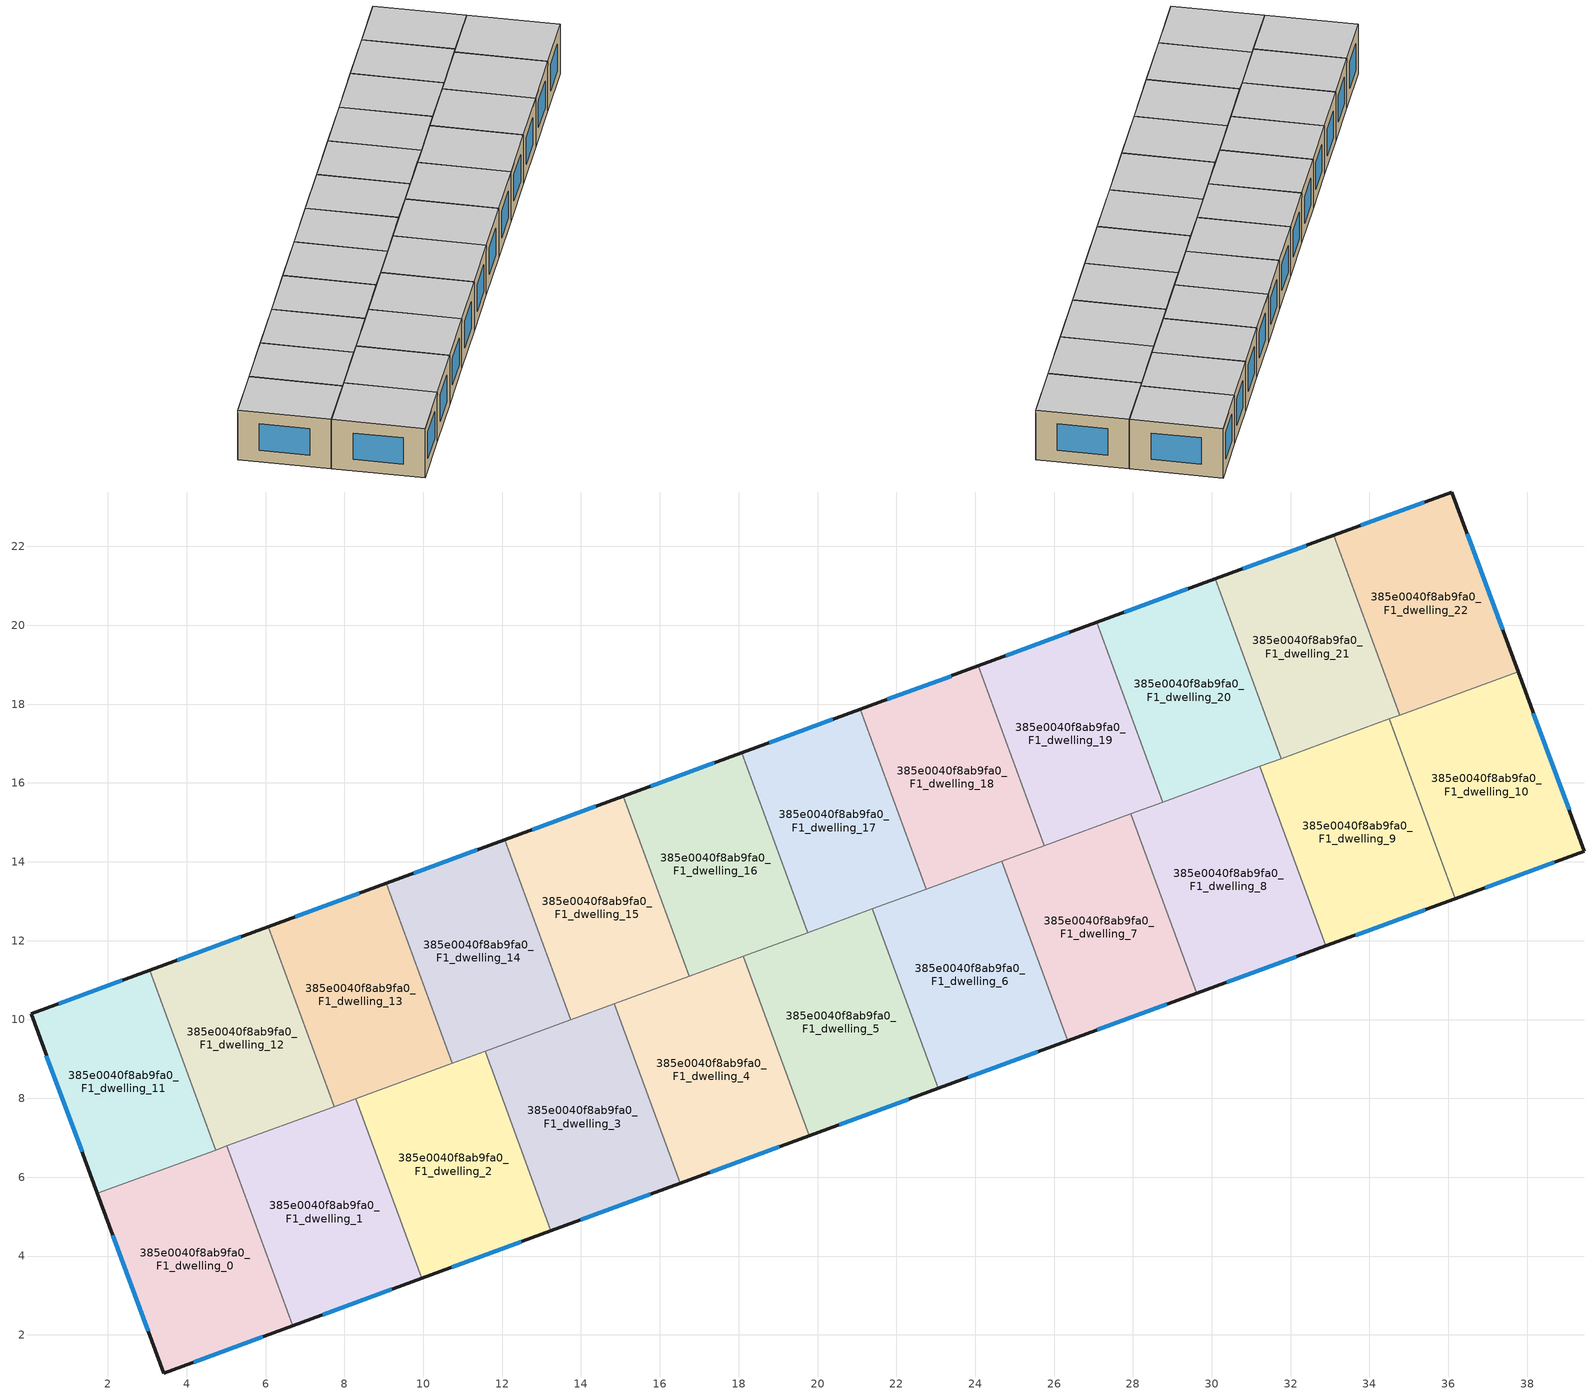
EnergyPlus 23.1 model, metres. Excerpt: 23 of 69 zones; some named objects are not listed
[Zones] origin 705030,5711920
385e0040f8ab9fa0_F1_dwelling_0
 floor to 385e0040f8ab9fa0_F0_dwelling_0 (EU_floor_Construction): 5.01,6.79 6.69,2.24 3.42,1.03 1.73,5.59 z3
 wall outside (EU_wall_Construction): 1.73,5.59 3.42,1.03 6.69,2.24 z3:6
 wall to 385e0040f8ab9fa0_F1_dwelling_1 (EU_wall_Construction): 6.69,2.24 5.01,6.79 z3:6
 wall to 385e0040f8ab9fa0_F1_dwelling_11 (EU_wall_Construction): 4.73,6.69 1.73,5.59 z3:6
 wall to 385e0040f8ab9fa0_F1_dwelling_12 (EU_wall_Construction): 5.01,6.79 4.73,6.69 z3:6
 window (EU_Window_Construction): 4.17,1.31 5.93,1.96 / 2.12,4.53 3.03,2.09 z3.69:5.31
 ceiling to 385e0040f8ab9fa0_F2_dwelling_0 (EU_floor_Construction): 6.69,2.24 5.01,6.79 1.73,5.59 3.42,1.03 z6
385e0040f8ab9fa0_F1_dwelling_1
 floor to 385e0040f8ab9fa0_F0_dwelling_1 (EU_floor_Construction): 8.29,8 9.96,3.44 6.69,2.24 5.01,6.79 z3
 wall outside (EU_wall_Construction): 6.69,2.24 9.96,3.44 z3:6
 wall to 385e0040f8ab9fa0_F1_dwelling_2 (EU_wall_Construction): 9.96,3.44 8.29,8 z3:6
 wall to 385e0040f8ab9fa0_F1_dwelling_12 (EU_wall_Construction): 7.74,7.79 5.01,6.79 z3:6
 wall to 385e0040f8ab9fa0_F1_dwelling_13 (EU_wall_Construction): 8.29,8 7.74,7.79 z3:6
 window (EU_Window_Construction): 7.45,2.51 9.2,3.16 z3.69:5.31
 ceiling to 385e0040f8ab9fa0_F2_dwelling_1 (EU_floor_Construction): 9.96,3.44 8.29,8 5.01,6.79 6.69,2.24 z6
385e0040f8ab9fa0_F1_dwelling_10
 floor to 385e0040f8ab9fa0_F0_dwelling_10 (EU_floor_Construction): 37.77,18.83 39.45,14.27 36.17,13.07 34.5,17.62 z3
 wall outside (EU_wall_Construction): 36.17,13.07 39.45,14.27 37.77,18.83 z3:6
 wall to 385e0040f8ab9fa0_F1_dwelling_9 (EU_wall_Construction): 34.5,17.62 36.17,13.07 z3:6
 wall to 385e0040f8ab9fa0_F1_dwelling_22 (EU_wall_Construction): 37.77,18.83 34.76,17.72 z3:6
 wall to 385e0040f8ab9fa0_F1_dwelling_21 (EU_wall_Construction): 34.76,17.72 34.5,17.62 z3:6
 window (EU_Window_Construction): 39.06,15.33 38.16,17.77 / 36.93,13.35 38.69,13.99 z3.69:5.31
 ceiling to 385e0040f8ab9fa0_F2_dwelling_10 (EU_floor_Construction): 39.45,14.27 37.77,18.83 34.5,17.62 36.17,13.07 z6
385e0040f8ab9fa0_F1_dwelling_11
 floor to 385e0040f8ab9fa0_F0_dwelling_11 (EU_floor_Construction): 3.06,11.25 4.73,6.69 1.73,5.59 0.05,10.14 z3
 wall outside (EU_wall_Construction): 3.06,11.25 0.05,10.14 1.73,5.59 z3:6
 wall to 385e0040f8ab9fa0_F1_dwelling_12 (EU_wall_Construction): 4.73,6.69 3.06,11.25 z3:6
 window (EU_Window_Construction): 0.44,9.09 1.34,6.64 / 2.36,10.99 0.75,10.4 z3.69:5.31
 ceiling to 385e0040f8ab9fa0_F2_dwelling_11 (EU_floor_Construction): 4.73,6.69 3.06,11.25 0.05,10.14 1.73,5.59 z6
385e0040f8ab9fa0_F1_dwelling_12
 floor to 385e0040f8ab9fa0_F0_dwelling_12 (EU_floor_Construction): 6.06,12.35 7.74,7.79 4.73,6.69 3.06,11.25 z3
 wall outside (EU_wall_Construction): 6.06,12.35 3.06,11.25 z3:6
 wall to 385e0040f8ab9fa0_F1_dwelling_13 (EU_wall_Construction): 7.74,7.79 6.06,12.35 z3:6
 window (EU_Window_Construction): 5.37,12.09 3.75,11.5 z3.69:5.31
 ceiling to 385e0040f8ab9fa0_F2_dwelling_12 (EU_floor_Construction): 7.74,7.79 6.06,12.35 3.06,11.25 4.73,6.69 z6
385e0040f8ab9fa0_F1_dwelling_13
 floor to 385e0040f8ab9fa0_F0_dwelling_13 (EU_floor_Construction): 9.07,13.45 10.74,8.9 7.74,7.79 6.06,12.35 z3
 wall outside (EU_wall_Construction): 9.07,13.45 6.06,12.35 z3:6
 wall to 385e0040f8ab9fa0_F1_dwelling_14 (EU_wall_Construction): 10.74,8.9 9.07,13.45 z3:6
 wall to 385e0040f8ab9fa0_F1_dwelling_2 (EU_wall_Construction): 8.29,8 10.74,8.9 z3:6
 window (EU_Window_Construction): 8.37,13.2 6.76,12.6 z3.69:5.31
 ceiling to 385e0040f8ab9fa0_F2_dwelling_13 (EU_floor_Construction): 10.74,8.9 9.07,13.45 6.06,12.35 7.74,7.79 z6
385e0040f8ab9fa0_F1_dwelling_14
 floor to 385e0040f8ab9fa0_F0_dwelling_14 (EU_floor_Construction): 12.07,14.55 13.74,10 10.74,8.9 9.07,13.45 z3
 wall outside (EU_wall_Construction): 12.07,14.55 9.07,13.45 z3:6
 wall to 385e0040f8ab9fa0_F1_dwelling_15 (EU_wall_Construction): 13.74,10 12.07,14.55 z3:6
 wall to 385e0040f8ab9fa0_F1_dwelling_3 (EU_wall_Construction): 11.57,9.2 13.74,10 z3:6
 wall to 385e0040f8ab9fa0_F1_dwelling_2 (EU_wall_Construction): 10.74,8.9 11.57,9.2 z3:6
 window (EU_Window_Construction): 11.37,14.3 9.76,13.71 z3.69:5.31
 ceiling to 385e0040f8ab9fa0_F2_dwelling_14 (EU_floor_Construction): 13.74,10 12.07,14.55 9.07,13.45 10.74,8.9 z6
385e0040f8ab9fa0_F1_dwelling_15
 floor to 385e0040f8ab9fa0_F0_dwelling_15 (EU_floor_Construction): 15.07,15.66 16.74,11.1 13.74,10 12.07,14.55 z3
 wall outside (EU_wall_Construction): 15.07,15.66 12.07,14.55 z3:6
 wall to 385e0040f8ab9fa0_F1_dwelling_16 (EU_wall_Construction): 16.74,11.1 15.07,15.66 z3:6
 wall to 385e0040f8ab9fa0_F1_dwelling_4 (EU_wall_Construction): 14.84,10.4 16.74,11.1 z3:6
 wall to 385e0040f8ab9fa0_F1_dwelling_3 (EU_wall_Construction): 13.74,10 14.84,10.4 z3:6
 window (EU_Window_Construction): 14.38,15.4 12.76,14.81 z3.69:5.31
 ceiling to 385e0040f8ab9fa0_F2_dwelling_15 (EU_floor_Construction): 16.74,11.1 15.07,15.66 12.07,14.55 13.74,10 z6
385e0040f8ab9fa0_F1_dwelling_16
 floor to 385e0040f8ab9fa0_F0_dwelling_16 (EU_floor_Construction): 18.07,16.76 19.75,12.21 16.74,11.1 15.07,15.66 z3
 wall outside (EU_wall_Construction): 18.07,16.76 15.07,15.66 z3:6
 wall to 385e0040f8ab9fa0_F1_dwelling_17 (EU_wall_Construction): 19.75,12.21 18.07,16.76 z3:6
 wall to 385e0040f8ab9fa0_F1_dwelling_5 (EU_wall_Construction): 18.12,11.61 19.75,12.21 z3:6
 wall to 385e0040f8ab9fa0_F1_dwelling_4 (EU_wall_Construction): 16.75,11.1 18.12,11.61 z3:6
 window (EU_Window_Construction): 17.38,16.51 15.77,15.91 z3.69:5.31
 ceiling to 385e0040f8ab9fa0_F2_dwelling_16 (EU_floor_Construction): 19.75,12.21 18.07,16.76 15.07,15.66 16.74,11.1 z6
385e0040f8ab9fa0_F1_dwelling_17
 floor to 385e0040f8ab9fa0_F0_dwelling_17 (EU_floor_Construction): 21.08,17.87 22.75,13.31 19.75,12.21 18.07,16.76 z3
 wall outside (EU_wall_Construction): 21.08,17.87 18.07,16.76 z3:6
 wall to 385e0040f8ab9fa0_F1_dwelling_18 (EU_wall_Construction): 22.75,13.31 21.08,17.87 z3:6
 wall to 385e0040f8ab9fa0_F1_dwelling_6 (EU_wall_Construction): 21.39,12.81 22.75,13.31 z3:6
 wall to 385e0040f8ab9fa0_F1_dwelling_5 (EU_wall_Construction): 19.75,12.21 21.39,12.81 z3:6
 window (EU_Window_Construction): 20.38,17.61 18.77,17.02 z3.69:5.31
 ceiling to 385e0040f8ab9fa0_F2_dwelling_17 (EU_floor_Construction): 22.75,13.31 21.08,17.87 18.07,16.76 19.75,12.21 z6
385e0040f8ab9fa0_F1_dwelling_18
 floor to 385e0040f8ab9fa0_F0_dwelling_18 (EU_floor_Construction): 24.08,18.97 25.76,14.41 22.75,13.31 21.08,17.87 z3
 wall outside (EU_wall_Construction): 24.08,18.97 21.08,17.87 z3:6
 wall to 385e0040f8ab9fa0_F1_dwelling_19 (EU_wall_Construction): 25.76,14.41 24.08,18.97 z3:6
 wall to 385e0040f8ab9fa0_F1_dwelling_7 (EU_wall_Construction): 24.67,14.01 25.76,14.41 z3:6
 wall to 385e0040f8ab9fa0_F1_dwelling_6 (EU_wall_Construction): 22.75,13.31 24.67,14.01 z3:6
 window (EU_Window_Construction): 23.39,18.71 21.77,18.12 z3.69:5.31
 ceiling to 385e0040f8ab9fa0_F2_dwelling_18 (EU_floor_Construction): 25.76,14.41 24.08,18.97 21.08,17.87 22.75,13.31 z6
385e0040f8ab9fa0_F1_dwelling_19
 floor to 385e0040f8ab9fa0_F0_dwelling_19 (EU_floor_Construction): 27.08,20.07 28.76,15.51 25.76,14.41 24.08,18.97 z3
 wall outside (EU_wall_Construction): 27.08,20.07 24.08,18.97 z3:6
 wall to 385e0040f8ab9fa0_F1_dwelling_20 (EU_wall_Construction): 28.76,15.51 27.08,20.07 z3:6
 wall to 385e0040f8ab9fa0_F1_dwelling_8 (EU_wall_Construction): 27.95,15.22 28.76,15.51 z3:6
 wall to 385e0040f8ab9fa0_F1_dwelling_7 (EU_wall_Construction): 25.75,14.41 27.95,15.22 z3:6
 window (EU_Window_Construction): 26.39,19.82 24.78,19.22 z3.69:5.31
 ceiling to 385e0040f8ab9fa0_F2_dwelling_19 (EU_floor_Construction): 28.76,15.51 27.08,20.07 24.08,18.97 25.76,14.41 z6
385e0040f8ab9fa0_F1_dwelling_2
 floor to 385e0040f8ab9fa0_F0_dwelling_2 (EU_floor_Construction): 11.57,9.2 13.24,4.64 9.96,3.44 8.29,8 z3
 wall outside (EU_wall_Construction): 9.96,3.44 13.24,4.64 z3:6
 wall to 385e0040f8ab9fa0_F1_dwelling_3 (EU_wall_Construction): 13.24,4.64 11.57,9.2 z3:6
 window (EU_Window_Construction): 10.72,3.72 12.48,4.36 z3.69:5.31
 ceiling to 385e0040f8ab9fa0_F2_dwelling_2 (EU_floor_Construction): 13.24,4.64 11.57,9.2 8.29,8 9.96,3.44 z6
385e0040f8ab9fa0_F1_dwelling_20
 floor to 385e0040f8ab9fa0_F0_dwelling_20 (EU_floor_Construction): 30.09,21.17 31.76,16.62 28.76,15.51 27.08,20.07 z3
 wall outside (EU_wall_Construction): 30.09,21.17 27.08,20.07 z3:6
 wall to 385e0040f8ab9fa0_F1_dwelling_21 (EU_wall_Construction): 31.76,16.62 30.09,21.17 z3:6
 wall to 385e0040f8ab9fa0_F1_dwelling_9 (EU_wall_Construction): 31.22,16.42 31.76,16.62 z3:6
 wall to 385e0040f8ab9fa0_F1_dwelling_8 (EU_wall_Construction): 28.76,15.52 31.22,16.42 z3:6
 window (EU_Window_Construction): 29.39,20.92 27.78,20.33 z3.69:5.31
 ceiling to 385e0040f8ab9fa0_F2_dwelling_20 (EU_floor_Construction): 31.76,16.62 30.09,21.17 27.08,20.07 28.76,15.51 z6
385e0040f8ab9fa0_F1_dwelling_21
 floor to 385e0040f8ab9fa0_F0_dwelling_21 (EU_floor_Construction): 33.09,22.28 34.76,17.72 31.76,16.62 30.09,21.17 z3
 wall outside (EU_wall_Construction): 33.09,22.28 30.09,21.17 z3:6
 wall to 385e0040f8ab9fa0_F1_dwelling_22 (EU_wall_Construction): 34.76,17.72 33.09,22.28 z3:6
 wall to 385e0040f8ab9fa0_F1_dwelling_9 (EU_wall_Construction): 31.76,16.62 34.5,17.62 z3:6
 window (EU_Window_Construction): 32.39,22.02 30.78,21.43 z3.69:5.31
 ceiling to 385e0040f8ab9fa0_F2_dwelling_21 (EU_floor_Construction): 34.76,17.72 33.09,22.28 30.09,21.17 31.76,16.62 z6
385e0040f8ab9fa0_F1_dwelling_22
 floor to 385e0040f8ab9fa0_F0_dwelling_22 (EU_floor_Construction): 36.09,23.38 37.77,18.83 34.76,17.72 33.09,22.28 z3
 wall outside (EU_wall_Construction): 37.77,18.83 36.09,23.38 33.09,22.28 z3:6
 window (EU_Window_Construction): 37.38,19.88 36.48,22.33 / 35.39,23.12 33.78,22.53 z3.69:5.31
 ceiling to 385e0040f8ab9fa0_F2_dwelling_22 (EU_floor_Construction): 37.77,18.83 36.09,23.38 33.09,22.28 34.76,17.72 z6
385e0040f8ab9fa0_F1_dwelling_3
 floor to 385e0040f8ab9fa0_F0_dwelling_3 (EU_floor_Construction): 14.84,10.4 16.52,5.85 13.24,4.64 11.57,9.2 z3
 wall outside (EU_wall_Construction): 13.24,4.64 16.52,5.85 z3:6
 wall to 385e0040f8ab9fa0_F1_dwelling_4 (EU_wall_Construction): 16.52,5.85 14.84,10.4 z3:6
 window (EU_Window_Construction): 14,4.92 15.76,5.57 z3.69:5.31
 ceiling to 385e0040f8ab9fa0_F2_dwelling_3 (EU_floor_Construction): 16.52,5.85 14.84,10.4 11.57,9.2 13.24,4.64 z6
385e0040f8ab9fa0_F1_dwelling_4
 floor to 385e0040f8ab9fa0_F0_dwelling_4 (EU_floor_Construction): 18.12,11.61 19.79,7.05 16.52,5.85 14.84,10.4 z3
 wall outside (EU_wall_Construction): 16.52,5.85 19.79,7.05 z3:6
 wall to 385e0040f8ab9fa0_F1_dwelling_5 (EU_wall_Construction): 19.79,7.05 18.12,11.61 z3:6
 window (EU_Window_Construction): 17.27,6.13 19.03,6.77 z3.69:5.31
 ceiling to 385e0040f8ab9fa0_F2_dwelling_4 (EU_floor_Construction): 19.79,7.05 18.12,11.61 14.84,10.4 16.52,5.85 z6
385e0040f8ab9fa0_F1_dwelling_5
 floor to 385e0040f8ab9fa0_F0_dwelling_5 (EU_floor_Construction): 21.39,12.81 23.07,8.25 19.79,7.05 18.12,11.61 z3
 wall outside (EU_wall_Construction): 19.79,7.05 23.07,8.25 z3:6
 wall to 385e0040f8ab9fa0_F1_dwelling_6 (EU_wall_Construction): 23.07,8.25 21.39,12.81 z3:6
 window (EU_Window_Construction): 20.55,7.33 22.31,7.98 z3.69:5.31
 ceiling to 385e0040f8ab9fa0_F2_dwelling_5 (EU_floor_Construction): 23.07,8.25 21.39,12.81 18.12,11.61 19.79,7.05 z6
385e0040f8ab9fa0_F1_dwelling_6
 floor to 385e0040f8ab9fa0_F0_dwelling_6 (EU_floor_Construction): 24.67,14.01 26.34,9.46 23.07,8.25 21.39,12.81 z3
 wall outside (EU_wall_Construction): 23.07,8.25 26.34,9.46 z3:6
 wall to 385e0040f8ab9fa0_F1_dwelling_7 (EU_wall_Construction): 26.34,9.46 24.67,14.01 z3:6
 window (EU_Window_Construction): 23.83,8.53 25.58,9.18 z3.69:5.31
 ceiling to 385e0040f8ab9fa0_F2_dwelling_6 (EU_floor_Construction): 26.34,9.46 24.67,14.01 21.39,12.81 23.07,8.25 z6
385e0040f8ab9fa0_F1_dwelling_7
 floor to 385e0040f8ab9fa0_F0_dwelling_7 (EU_floor_Construction): 27.95,15.22 29.62,10.66 26.34,9.46 24.67,14.01 z3
 wall outside (EU_wall_Construction): 26.34,9.46 29.62,10.66 z3:6
 wall to 385e0040f8ab9fa0_F1_dwelling_8 (EU_wall_Construction): 29.62,10.66 27.95,15.22 z3:6
 window (EU_Window_Construction): 27.1,9.74 28.86,10.38 z3.69:5.31
 ceiling to 385e0040f8ab9fa0_F2_dwelling_7 (EU_floor_Construction): 29.62,10.66 27.95,15.22 24.67,14.01 26.34,9.46 z6
385e0040f8ab9fa0_F1_dwelling_8
 floor to 385e0040f8ab9fa0_F0_dwelling_8 (EU_floor_Construction): 31.22,16.42 32.9,11.87 29.62,10.66 27.95,15.22 z3
 wall outside (EU_wall_Construction): 29.62,10.66 32.9,11.87 z3:6
 wall to 385e0040f8ab9fa0_F1_dwelling_9 (EU_wall_Construction): 32.9,11.87 31.22,16.42 z3:6
 window (EU_Window_Construction): 30.38,10.94 32.14,11.59 z3.69:5.31
 ceiling to 385e0040f8ab9fa0_F2_dwelling_8 (EU_floor_Construction): 32.9,11.87 31.22,16.42 27.95,15.22 29.62,10.66 z6
385e0040f8ab9fa0_F1_dwelling_9
 floor to 385e0040f8ab9fa0_F0_dwelling_9 (EU_floor_Construction): 34.5,17.62 36.17,13.07 32.9,11.87 31.22,16.42 z3
 wall outside (EU_wall_Construction): 32.9,11.87 36.17,13.07 z3:6
 window (EU_Window_Construction): 33.65,12.14 35.41,12.79 z3.69:5.31
 ceiling to 385e0040f8ab9fa0_F2_dwelling_9 (EU_floor_Construction): 36.17,13.07 34.5,17.62 31.22,16.42 32.9,11.87 z6
[Building]
EU S2 Campaign: North Axis=0; Terrain=City; Solar Distribution=FullExterior
[Site:Location]
London: Latitude=51.5; Longitude=-0.5; Time Zone=0; Elevation=25
[SizingPeriod:WeatherFileDays]
AnnualSizingPeriod: Begin Month=1; Begin Day of Month=1; End Month=12; End Day of Month=31; Day of Week for Start Day=Monday; Use Weather File Daylight Saving Period=No; Use Weather File Rain and Snow Indicators=No
[MATERIAL]
EU_InternalMass_Material: Roughness=MediumRough; Thickness=0.1; Conductivity=1; Density=1800; Specific Heat=900; Thermal Absorptance=0.9; Solar Absorptance=0.7; Visible Absorptance=0.7
[MATERIAL:NOMASS] Roughness=MediumRough; Thermal Absorptance=0.9; Solar Absorptance=0.7; Visible Absorptance=0.7
Name | Thermal Resistance
EU_wall_NoMass | 0.635353
EU_floor_NoMass | 1.96382
[WINDOWMATERIAL:SIMPLEGLAZINGSYSTEM]
EU_Window_SimpleGlazing: UFactor=2.96269; Solar Heat Gain Coefficient=0.76; Visible Transmittance=0.76
[CONSTRUCTION]
EU_wall_Construction: EU_wall_NoMass
EU_floor_Construction: EU_floor_NoMass
EU_InternalMass_Construction: EU_InternalMass_Material
EU_Window_Construction: EU_Window_SimpleGlazing
[ZONE] Type=1; Multiplier=1; Ceiling Height=autocalculate; Floor Area=autocalculate; Part of Total Floor Area=Yes
Name | Volume
385e0040f8ab9fa0_F1_dwelling_0 | 50.825
385e0040f8ab9fa0_F1_dwelling_1; 385e0040f8ab9fa0_F1_dwelling_2 | 50.8147
385e0040f8ab9fa0_F1_dwelling_10 | 50.8242
385e0040f8ab9fa0_F1_dwelling_11 | 46.5872
385e0040f8ab9fa0_F1_dwelling_12 | 46.6047
385e0040f8ab9fa0_F1_dwelling_13 | 46.5842
385e0040f8ab9fa0_F1_dwelling_14; 385e0040f8ab9fa0_F1_dwelling_18 | 46.585
385e0040f8ab9fa0_F1_dwelling_15; 385e0040f8ab9fa0_F1_dwelling_19 | 46.5769
385e0040f8ab9fa0_F1_dwelling_16; 385e0040f8ab9fa0_F1_dwelling_20 | 46.59375
385e0040f8ab9fa0_F1_dwelling_17 | 46.604
385e0040f8ab9fa0_F1_dwelling_21 | 46.6055
385e0040f8ab9fa0_F1_dwelling_22 | 46.5806
385e0040f8ab9fa0_F1_dwelling_3 | 50.8279
385e0040f8ab9fa0_F1_dwelling_4 | 50.8096
385e0040f8ab9fa0_F1_dwelling_5 | 50.8293
385e0040f8ab9fa0_F1_dwelling_6; 385e0040f8ab9fa0_F1_dwelling_9 | 50.8044
385e0040f8ab9fa0_F1_dwelling_7 | 50.8271
385e0040f8ab9fa0_F1_dwelling_8 | 50.8286
[INTERNALMASS] Construction=EU_InternalMass_Construction
Name | Zone or ZoneList | Surface Area
385e0040f8ab9fa0_F1_dwelling_0_EU_InternalMass | 385e0040f8ab9fa0_F1_dwelling_0 | 16.9417
385e0040f8ab9fa0_F1_dwelling_1_EU_InternalMass | 385e0040f8ab9fa0_F1_dwelling_1 | 16.9381
385e0040f8ab9fa0_F1_dwelling_2_EU_InternalMass | 385e0040f8ab9fa0_F1_dwelling_2 | 16.9381
385e0040f8ab9fa0_F1_dwelling_3_EU_InternalMass | 385e0040f8ab9fa0_F1_dwelling_3 | 16.9426
385e0040f8ab9fa0_F1_dwelling_4_EU_InternalMass | 385e0040f8ab9fa0_F1_dwelling_4 | 16.9364
385e0040f8ab9fa0_F1_dwelling_5_EU_InternalMass | 385e0040f8ab9fa0_F1_dwelling_5 | 16.9426
385e0040f8ab9fa0_F1_dwelling_6_EU_InternalMass | 385e0040f8ab9fa0_F1_dwelling_6 | 16.9347
385e0040f8ab9fa0_F1_dwelling_7_EU_InternalMass | 385e0040f8ab9fa0_F1_dwelling_7 | 16.9426
385e0040f8ab9fa0_F1_dwelling_8_EU_InternalMass | 385e0040f8ab9fa0_F1_dwelling_8 | 16.9426
385e0040f8ab9fa0_F1_dwelling_9_EU_InternalMass | 385e0040f8ab9fa0_F1_dwelling_9 | 16.9347
385e0040f8ab9fa0_F1_dwelling_10_EU_InternalMass | 385e0040f8ab9fa0_F1_dwelling_10 | 16.9417
385e0040f8ab9fa0_F1_dwelling_11_EU_InternalMass | 385e0040f8ab9fa0_F1_dwelling_11 | 15.529
385e0040f8ab9fa0_F1_dwelling_12_EU_InternalMass | 385e0040f8ab9fa0_F1_dwelling_12 | 15.535
385e0040f8ab9fa0_F1_dwelling_13_EU_InternalMass | 385e0040f8ab9fa0_F1_dwelling_13 | 15.5281
385e0040f8ab9fa0_F1_dwelling_14_EU_InternalMass | 385e0040f8ab9fa0_F1_dwelling_14 | 15.5281
385e0040f8ab9fa0_F1_dwelling_15_EU_InternalMass | 385e0040f8ab9fa0_F1_dwelling_15 | 15.5259
385e0040f8ab9fa0_F1_dwelling_16_EU_InternalMass | 385e0040f8ab9fa0_F1_dwelling_16 | 15.5311
385e0040f8ab9fa0_F1_dwelling_17_EU_InternalMass | 385e0040f8ab9fa0_F1_dwelling_17 | 15.535
385e0040f8ab9fa0_F1_dwelling_18_EU_InternalMass | 385e0040f8ab9fa0_F1_dwelling_18 | 15.5281
385e0040f8ab9fa0_F1_dwelling_19_EU_InternalMass | 385e0040f8ab9fa0_F1_dwelling_19 | 15.5259
385e0040f8ab9fa0_F1_dwelling_20_EU_InternalMass | 385e0040f8ab9fa0_F1_dwelling_20 | 15.5311
385e0040f8ab9fa0_F1_dwelling_21_EU_InternalMass | 385e0040f8ab9fa0_F1_dwelling_21 | 15.535
385e0040f8ab9fa0_F1_dwelling_22_EU_InternalMass | 385e0040f8ab9fa0_F1_dwelling_22 | 15.5267
[OTHEREQUIPMENT] Fuel Type=Electricity; Design Level Calculation Method=Watts/Area; Power per Zone Floor Area=1; Fraction Latent=0; Fraction Radiant=0; Fraction Lost=0; Carbon Dioxide Generation Rate=0; EndUse Subcategory=EU_Step8_InternalGains
Name | Zone or ZoneList or Space or SpaceList | Schedule
EU_Step8_InternalGain_385e0040f8ab9fa0_F1_dwelling_0_f000 | 385e0040f8ab9fa0_F1_dwelling_0 | EU_Step8_GainSchedule_385e0040f8ab9fa0_F1_dwelling_0_f000
EU_Step8_InternalGain_385e0040f8ab9fa0_F1_dwelling_1_f000 | 385e0040f8ab9fa0_F1_dwelling_1 | EU_Step8_GainSchedule_385e0040f8ab9fa0_F1_dwelling_1_f000
EU_Step8_InternalGain_385e0040f8ab9fa0_F1_dwelling_2_f000 | 385e0040f8ab9fa0_F1_dwelling_2 | EU_Step8_GainSchedule_385e0040f8ab9fa0_F1_dwelling_2_f000
EU_Step8_InternalGain_385e0040f8ab9fa0_F1_dwelling_3_f000 | 385e0040f8ab9fa0_F1_dwelling_3 | EU_Step8_GainSchedule_385e0040f8ab9fa0_F1_dwelling_3_f000
EU_Step8_InternalGain_385e0040f8ab9fa0_F1_dwelling_4_f000 | 385e0040f8ab9fa0_F1_dwelling_4 | EU_Step8_GainSchedule_385e0040f8ab9fa0_F1_dwelling_4_f000
EU_Step8_InternalGain_385e0040f8ab9fa0_F1_dwelling_5_f000 | 385e0040f8ab9fa0_F1_dwelling_5 | EU_Step8_GainSchedule_385e0040f8ab9fa0_F1_dwelling_5_f000
EU_Step8_InternalGain_385e0040f8ab9fa0_F1_dwelling_6_f000 | 385e0040f8ab9fa0_F1_dwelling_6 | EU_Step8_GainSchedule_385e0040f8ab9fa0_F1_dwelling_6_f000
EU_Step8_InternalGain_385e0040f8ab9fa0_F1_dwelling_7_f000 | 385e0040f8ab9fa0_F1_dwelling_7 | EU_Step8_GainSchedule_385e0040f8ab9fa0_F1_dwelling_7_f000
EU_Step8_InternalGain_385e0040f8ab9fa0_F1_dwelling_8_f000 | 385e0040f8ab9fa0_F1_dwelling_8 | EU_Step8_GainSchedule_385e0040f8ab9fa0_F1_dwelling_8_f000
EU_Step8_InternalGain_385e0040f8ab9fa0_F1_dwelling_9_f000 | 385e0040f8ab9fa0_F1_dwelling_9 | EU_Step8_GainSchedule_385e0040f8ab9fa0_F1_dwelling_9_f000
EU_Step8_InternalGain_385e0040f8ab9fa0_F1_dwelling_10_f000 | 385e0040f8ab9fa0_F1_dwelling_10 | EU_Step8_GainSchedule_385e0040f8ab9fa0_F1_dwelling_10_f000
EU_Step8_InternalGain_385e0040f8ab9fa0_F1_dwelling_11_f000 | 385e0040f8ab9fa0_F1_dwelling_11 | EU_Step8_GainSchedule_385e0040f8ab9fa0_F1_dwelling_11_f000
EU_Step8_InternalGain_385e0040f8ab9fa0_F1_dwelling_12_f000 | 385e0040f8ab9fa0_F1_dwelling_12 | EU_Step8_GainSchedule_385e0040f8ab9fa0_F1_dwelling_12_f000
EU_Step8_InternalGain_385e0040f8ab9fa0_F1_dwelling_13_f000 | 385e0040f8ab9fa0_F1_dwelling_13 | EU_Step8_GainSchedule_385e0040f8ab9fa0_F1_dwelling_13_f000
EU_Step8_InternalGain_385e0040f8ab9fa0_F1_dwelling_14_f000 | 385e0040f8ab9fa0_F1_dwelling_14 | EU_Step8_GainSchedule_385e0040f8ab9fa0_F1_dwelling_14_f000
EU_Step8_InternalGain_385e0040f8ab9fa0_F1_dwelling_15_f000 | 385e0040f8ab9fa0_F1_dwelling_15 | EU_Step8_GainSchedule_385e0040f8ab9fa0_F1_dwelling_15_f000
EU_Step8_InternalGain_385e0040f8ab9fa0_F1_dwelling_16_f000 | 385e0040f8ab9fa0_F1_dwelling_16 | EU_Step8_GainSchedule_385e0040f8ab9fa0_F1_dwelling_16_f000
EU_Step8_InternalGain_385e0040f8ab9fa0_F1_dwelling_17_f000 | 385e0040f8ab9fa0_F1_dwelling_17 | EU_Step8_GainSchedule_385e0040f8ab9fa0_F1_dwelling_17_f000
EU_Step8_InternalGain_385e0040f8ab9fa0_F1_dwelling_18_f000 | 385e0040f8ab9fa0_F1_dwelling_18 | EU_Step8_GainSchedule_385e0040f8ab9fa0_F1_dwelling_18_f000
EU_Step8_InternalGain_385e0040f8ab9fa0_F1_dwelling_19_f000 | 385e0040f8ab9fa0_F1_dwelling_19 | EU_Step8_GainSchedule_385e0040f8ab9fa0_F1_dwelling_19_f000
EU_Step8_InternalGain_385e0040f8ab9fa0_F1_dwelling_20_f000 | 385e0040f8ab9fa0_F1_dwelling_20 | EU_Step8_GainSchedule_385e0040f8ab9fa0_F1_dwelling_20_f000
EU_Step8_InternalGain_385e0040f8ab9fa0_F1_dwelling_21_f000 | 385e0040f8ab9fa0_F1_dwelling_21 | EU_Step8_GainSchedule_385e0040f8ab9fa0_F1_dwelling_21_f000
EU_Step8_InternalGain_385e0040f8ab9fa0_F1_dwelling_22_f000 | 385e0040f8ab9fa0_F1_dwelling_22 | EU_Step8_GainSchedule_385e0040f8ab9fa0_F1_dwelling_22_f000
[ZONEVENTILATION:DESIGNFLOWRATE] Schedule=EU_AlwaysOn; Design Flow Rate Calculation Method=AirChanges/Hour; Air Changes per Hour=0.555504; Ventilation Type=Natural; Fan Pressure Rise=0; Fan Total Efficiency=1; Constant Term Coefficient=1; Temperature Term Coefficient=0; Velocity Term Coefficient=0; Velocity Squared Term Coefficient=0; Minimum Indoor Temperature=-100; Maximum Indoor Temperature=100; Delta Temperature=-100; Minimum Outdoor Temperature=-100; Maximum Outdoor Temperature=100; Maximum Wind Speed=40
Name | Zone or ZoneList or Space or SpaceList
EU_ConstantAir_385e0040f8ab9fa0_F1_dwelling_0 | 385e0040f8ab9fa0_F1_dwelling_0
EU_ConstantAir_385e0040f8ab9fa0_F1_dwelling_1 | 385e0040f8ab9fa0_F1_dwelling_1
EU_ConstantAir_385e0040f8ab9fa0_F1_dwelling_2 | 385e0040f8ab9fa0_F1_dwelling_2
EU_ConstantAir_385e0040f8ab9fa0_F1_dwelling_3 | 385e0040f8ab9fa0_F1_dwelling_3
EU_ConstantAir_385e0040f8ab9fa0_F1_dwelling_4 | 385e0040f8ab9fa0_F1_dwelling_4
EU_ConstantAir_385e0040f8ab9fa0_F1_dwelling_5 | 385e0040f8ab9fa0_F1_dwelling_5
EU_ConstantAir_385e0040f8ab9fa0_F1_dwelling_6 | 385e0040f8ab9fa0_F1_dwelling_6
EU_ConstantAir_385e0040f8ab9fa0_F1_dwelling_7 | 385e0040f8ab9fa0_F1_dwelling_7
EU_ConstantAir_385e0040f8ab9fa0_F1_dwelling_8 | 385e0040f8ab9fa0_F1_dwelling_8
EU_ConstantAir_385e0040f8ab9fa0_F1_dwelling_9 | 385e0040f8ab9fa0_F1_dwelling_9
EU_ConstantAir_385e0040f8ab9fa0_F1_dwelling_10 | 385e0040f8ab9fa0_F1_dwelling_10
EU_ConstantAir_385e0040f8ab9fa0_F1_dwelling_11 | 385e0040f8ab9fa0_F1_dwelling_11
EU_ConstantAir_385e0040f8ab9fa0_F1_dwelling_12 | 385e0040f8ab9fa0_F1_dwelling_12
EU_ConstantAir_385e0040f8ab9fa0_F1_dwelling_13 | 385e0040f8ab9fa0_F1_dwelling_13
EU_ConstantAir_385e0040f8ab9fa0_F1_dwelling_14 | 385e0040f8ab9fa0_F1_dwelling_14
EU_ConstantAir_385e0040f8ab9fa0_F1_dwelling_15 | 385e0040f8ab9fa0_F1_dwelling_15
EU_ConstantAir_385e0040f8ab9fa0_F1_dwelling_16 | 385e0040f8ab9fa0_F1_dwelling_16
EU_ConstantAir_385e0040f8ab9fa0_F1_dwelling_17 | 385e0040f8ab9fa0_F1_dwelling_17
EU_ConstantAir_385e0040f8ab9fa0_F1_dwelling_18 | 385e0040f8ab9fa0_F1_dwelling_18
EU_ConstantAir_385e0040f8ab9fa0_F1_dwelling_19 | 385e0040f8ab9fa0_F1_dwelling_19
EU_ConstantAir_385e0040f8ab9fa0_F1_dwelling_20 | 385e0040f8ab9fa0_F1_dwelling_20
EU_ConstantAir_385e0040f8ab9fa0_F1_dwelling_21 | 385e0040f8ab9fa0_F1_dwelling_21
EU_ConstantAir_385e0040f8ab9fa0_F1_dwelling_22 | 385e0040f8ab9fa0_F1_dwelling_22
[HVACTEMPLATE:ZONE:IDEALLOADSAIRSYSTEM] System Availability Schedule=EU_AlwaysOn; Maximum Heating Supply Air Temperature=50; Minimum Cooling Supply Air Temperature=13; Maximum Heating Supply Air Humidity Ratio=0.0156; Minimum Cooling Supply Air Humidity Ratio=0.0077; Heating Limit=NoLimit; Cooling Limit=NoLimit; Heating Availability Schedule=EU_AlwaysOn; Cooling Availability Schedule=EU_CoolingOff; Dehumidification Control Type=ConstantSensibleHeatRatio; Cooling Sensible Heat Ratio=0.7; Dehumidification Setpoint=60; Humidification Control Type=None; Humidification Setpoint=30; Outdoor Air Method=None; Outdoor Air Flow Rate per Person=0.00944; Outdoor Air Flow Rate per Zone Floor Area=0; Outdoor Air Flow Rate per Zone=0; Demand Controlled Ventilation Type=None; Outdoor Air Economizer Type=NoEconomizer; Heat Recovery Type=None; Sensible Heat Recovery Effectiveness=0.7; Latent Heat Recovery Effectiveness=0.65
Name | Template Thermostat
385e0040f8ab9fa0_F1_dwelling_0 | EU_HeatOnly_385e0040f8ab9fa0_F1_dwelling_0
385e0040f8ab9fa0_F1_dwelling_1 | EU_HeatOnly_385e0040f8ab9fa0_F1_dwelling_1
385e0040f8ab9fa0_F1_dwelling_2 | EU_HeatOnly_385e0040f8ab9fa0_F1_dwelling_2
385e0040f8ab9fa0_F1_dwelling_3 | EU_HeatOnly_385e0040f8ab9fa0_F1_dwelling_3
385e0040f8ab9fa0_F1_dwelling_4 | EU_HeatOnly_385e0040f8ab9fa0_F1_dwelling_4
385e0040f8ab9fa0_F1_dwelling_5 | EU_HeatOnly_385e0040f8ab9fa0_F1_dwelling_5
385e0040f8ab9fa0_F1_dwelling_6 | EU_HeatOnly_385e0040f8ab9fa0_F1_dwelling_6
385e0040f8ab9fa0_F1_dwelling_7 | EU_HeatOnly_385e0040f8ab9fa0_F1_dwelling_7
385e0040f8ab9fa0_F1_dwelling_8 | EU_HeatOnly_385e0040f8ab9fa0_F1_dwelling_8
385e0040f8ab9fa0_F1_dwelling_9 | EU_HeatOnly_385e0040f8ab9fa0_F1_dwelling_9
385e0040f8ab9fa0_F1_dwelling_10 | EU_HeatOnly_385e0040f8ab9fa0_F1_dwelling_10
385e0040f8ab9fa0_F1_dwelling_11 | EU_HeatOnly_385e0040f8ab9fa0_F1_dwelling_11
385e0040f8ab9fa0_F1_dwelling_12 | EU_HeatOnly_385e0040f8ab9fa0_F1_dwelling_12
385e0040f8ab9fa0_F1_dwelling_13 | EU_HeatOnly_385e0040f8ab9fa0_F1_dwelling_13
385e0040f8ab9fa0_F1_dwelling_14 | EU_HeatOnly_385e0040f8ab9fa0_F1_dwelling_14
385e0040f8ab9fa0_F1_dwelling_15 | EU_HeatOnly_385e0040f8ab9fa0_F1_dwelling_15
385e0040f8ab9fa0_F1_dwelling_16 | EU_HeatOnly_385e0040f8ab9fa0_F1_dwelling_16
385e0040f8ab9fa0_F1_dwelling_17 | EU_HeatOnly_385e0040f8ab9fa0_F1_dwelling_17
385e0040f8ab9fa0_F1_dwelling_18 | EU_HeatOnly_385e0040f8ab9fa0_F1_dwelling_18
385e0040f8ab9fa0_F1_dwelling_19 | EU_HeatOnly_385e0040f8ab9fa0_F1_dwelling_19
385e0040f8ab9fa0_F1_dwelling_20 | EU_HeatOnly_385e0040f8ab9fa0_F1_dwelling_20
385e0040f8ab9fa0_F1_dwelling_21 | EU_HeatOnly_385e0040f8ab9fa0_F1_dwelling_21
385e0040f8ab9fa0_F1_dwelling_22 | EU_HeatOnly_385e0040f8ab9fa0_F1_dwelling_22
[SIZING:ZONE] Zone Cooling Design Supply Air Temperature Input Method=SupplyAirTemperature; Zone Cooling Design Supply Air Temperature=13; Zone Heating Design Supply Air Temperature Input Method=SupplyAirTemperature; Zone Heating Design Supply Air Temperature=50; Zone Cooling Design Supply Air Humidity Ratio=0.008; Zone Heating Design Supply Air Humidity Ratio=0.008; Cooling Design Air Flow Method=DesignDay; Cooling Design Air Flow Rate=0; Cooling Minimum Air Flow per Zone Floor Area=0.000762; Cooling Minimum Air Flow=0; Cooling Minimum Air Flow Fraction=0.2; Heating Design Air Flow Method=DesignDay; Heating Design Air Flow Rate=0; Heating Maximum Air Flow per Zone Floor Area=0.002032; Heating Maximum Air Flow=0.141576; Heating Maximum Air Flow Fraction=0.3; Account for Dedicated Outdoor Air System=No; Dedicated Outdoor Air System Control Strategy=NeutralSupplyAir; Dedicated Outdoor Air Low Setpoint Temperature for Design=autosize; Dedicated Outdoor Air High Setpoint Temperature for Design=autosize; Zone Load Sizing Method=Sensible Load Only No Latent Load; Zone Latent Cooling Design Supply Air Humidity Ratio Input Method=HumidityRatioDifference; Zone Cooling Design Supply Air Humidity Ratio Difference=0.005; Zone Latent Heating Design Supply Air Humidity Ratio Input Method=HumidityRatioDifference; Zone Humidification Design Supply Air Humidity Ratio Difference=0.005
385e0040f8ab9fa0_F1_dwelling_0; 385e0040f8ab9fa0_F1_dwelling_1; 385e0040f8ab9fa0_F1_dwelling_2; 385e0040f8ab9fa0_F1_dwelling_3; 385e0040f8ab9fa0_F1_dwelling_4; 385e0040f8ab9fa0_F1_dwelling_5; 385e0040f8ab9fa0_F1_dwelling_6; 385e0040f8ab9fa0_F1_dwelling_7; 385e0040f8ab9fa0_F1_dwelling_8; 385e0040f8ab9fa0_F1_dwelling_9; 385e0040f8ab9fa0_F1_dwelling_10; 385e0040f8ab9fa0_F1_dwelling_11; 385e0040f8ab9fa0_F1_dwelling_12; 385e0040f8ab9fa0_F1_dwelling_13; 385e0040f8ab9fa0_F1_dwelling_14; 385e0040f8ab9fa0_F1_dwelling_15; 385e0040f8ab9fa0_F1_dwelling_16; 385e0040f8ab9fa0_F1_dwelling_17; 385e0040f8ab9fa0_F1_dwelling_18; 385e0040f8ab9fa0_F1_dwelling_19; 385e0040f8ab9fa0_F1_dwelling_20; 385e0040f8ab9fa0_F1_dwelling_21; 385e0040f8ab9fa0_F1_dwelling_22
[SCHEDULE:CONSTANT]
Name | Hourly Value
EU_AlwaysOn | 1
EU_CoolingOff | 0
[SCHEDULE:FILE] Column Number=1; Rows to Skip at Top=0; Number of Hours of Data=8760; Column Separator=Comma; Interpolate to Timestep=No; Minutes per Item=60; Adjust Schedule for Daylight Savings=Yes
Name | File
EU_Step8_GainSchedule_385e0040f8ab9fa0_F1_dwelling_0_f000 | ../../schedules/385e0040f8ab9fa0/385e0040f8ab9fa0_F1_dwelling_0_f000_gain.csv
EU_Step8_GainSchedule_385e0040f8ab9fa0_F1_dwelling_1_f000 | ../../schedules/385e0040f8ab9fa0/385e0040f8ab9fa0_F1_dwelling_1_f000_gain.csv
EU_Step8_GainSchedule_385e0040f8ab9fa0_F1_dwelling_2_f000 | ../../schedules/385e0040f8ab9fa0/385e0040f8ab9fa0_F1_dwelling_2_f000_gain.csv
EU_Step8_GainSchedule_385e0040f8ab9fa0_F1_dwelling_3_f000 | ../../schedules/385e0040f8ab9fa0/385e0040f8ab9fa0_F1_dwelling_3_f000_gain.csv
EU_Step8_GainSchedule_385e0040f8ab9fa0_F1_dwelling_4_f000 | ../../schedules/385e0040f8ab9fa0/385e0040f8ab9fa0_F1_dwelling_4_f000_gain.csv
EU_Step8_GainSchedule_385e0040f8ab9fa0_F1_dwelling_5_f000 | ../../schedules/385e0040f8ab9fa0/385e0040f8ab9fa0_F1_dwelling_5_f000_gain.csv
EU_Step8_GainSchedule_385e0040f8ab9fa0_F1_dwelling_6_f000 | ../../schedules/385e0040f8ab9fa0/385e0040f8ab9fa0_F1_dwelling_6_f000_gain.csv
EU_Step8_GainSchedule_385e0040f8ab9fa0_F1_dwelling_7_f000 | ../../schedules/385e0040f8ab9fa0/385e0040f8ab9fa0_F1_dwelling_7_f000_gain.csv
EU_Step8_GainSchedule_385e0040f8ab9fa0_F1_dwelling_8_f000 | ../../schedules/385e0040f8ab9fa0/385e0040f8ab9fa0_F1_dwelling_8_f000_gain.csv
EU_Step8_GainSchedule_385e0040f8ab9fa0_F1_dwelling_9_f000 | ../../schedules/385e0040f8ab9fa0/385e0040f8ab9fa0_F1_dwelling_9_f000_gain.csv
EU_Step8_GainSchedule_385e0040f8ab9fa0_F1_dwelling_10_f000 | ../../schedules/385e0040f8ab9fa0/385e0040f8ab9fa0_F1_dwelling_10_f000_gain.csv
EU_Step8_GainSchedule_385e0040f8ab9fa0_F1_dwelling_11_f000 | ../../schedules/385e0040f8ab9fa0/385e0040f8ab9fa0_F1_dwelling_11_f000_gain.csv
EU_Step8_GainSchedule_385e0040f8ab9fa0_F1_dwelling_12_f000 | ../../schedules/385e0040f8ab9fa0/385e0040f8ab9fa0_F1_dwelling_12_f000_gain.csv
EU_Step8_GainSchedule_385e0040f8ab9fa0_F1_dwelling_13_f000 | ../../schedules/385e0040f8ab9fa0/385e0040f8ab9fa0_F1_dwelling_13_f000_gain.csv
EU_Step8_GainSchedule_385e0040f8ab9fa0_F1_dwelling_14_f000 | ../../schedules/385e0040f8ab9fa0/385e0040f8ab9fa0_F1_dwelling_14_f000_gain.csv
EU_Step8_GainSchedule_385e0040f8ab9fa0_F1_dwelling_15_f000 | ../../schedules/385e0040f8ab9fa0/385e0040f8ab9fa0_F1_dwelling_15_f000_gain.csv
EU_Step8_GainSchedule_385e0040f8ab9fa0_F1_dwelling_16_f000 | ../../schedules/385e0040f8ab9fa0/385e0040f8ab9fa0_F1_dwelling_16_f000_gain.csv
EU_Step8_GainSchedule_385e0040f8ab9fa0_F1_dwelling_17_f000 | ../../schedules/385e0040f8ab9fa0/385e0040f8ab9fa0_F1_dwelling_17_f000_gain.csv
EU_Step8_GainSchedule_385e0040f8ab9fa0_F1_dwelling_18_f000 | ../../schedules/385e0040f8ab9fa0/385e0040f8ab9fa0_F1_dwelling_18_f000_gain.csv
EU_Step8_GainSchedule_385e0040f8ab9fa0_F1_dwelling_19_f000 | ../../schedules/385e0040f8ab9fa0/385e0040f8ab9fa0_F1_dwelling_19_f000_gain.csv
EU_Step8_GainSchedule_385e0040f8ab9fa0_F1_dwelling_20_f000 | ../../schedules/385e0040f8ab9fa0/385e0040f8ab9fa0_F1_dwelling_20_f000_gain.csv
EU_Step8_GainSchedule_385e0040f8ab9fa0_F1_dwelling_21_f000 | ../../schedules/385e0040f8ab9fa0/385e0040f8ab9fa0_F1_dwelling_21_f000_gain.csv
EU_Step8_GainSchedule_385e0040f8ab9fa0_F1_dwelling_22_f000 | ../../schedules/385e0040f8ab9fa0/385e0040f8ab9fa0_F1_dwelling_22_f000_gain.csv
